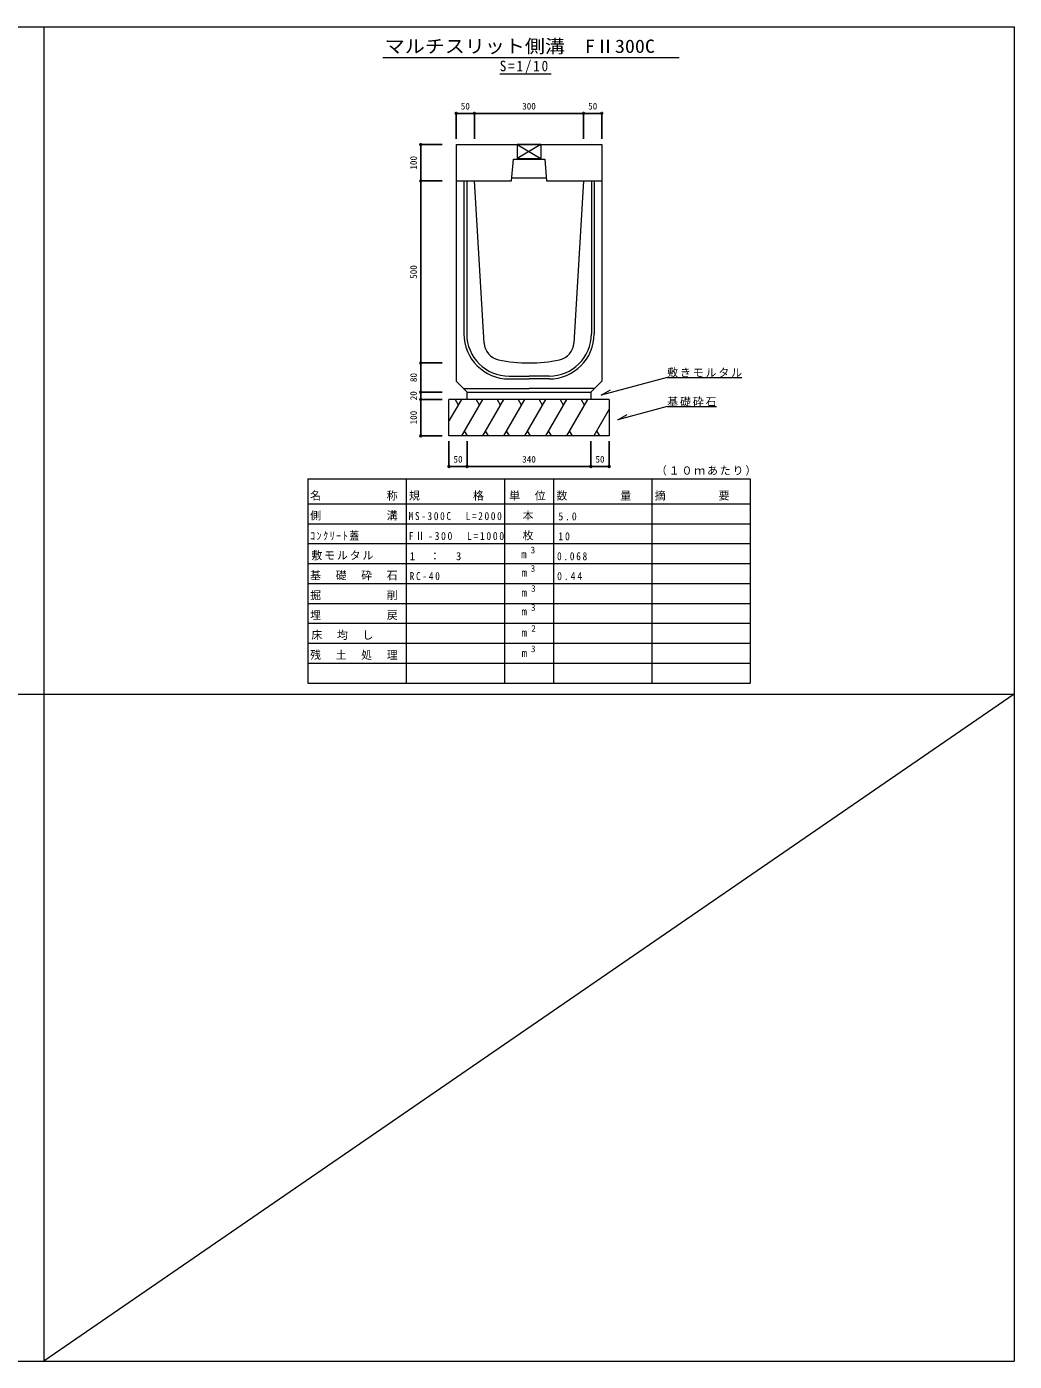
# Model space of a CAD drawing. Units: millimetres at full size, sheet at 1:10. Extents: x -3862 to 4138, y -1856 to 1811.
# Drawn here: x 1424 to 4138, y -1856 to 1811 of the extents above; entities that cross this region are included whole.
import ezdxf
from ezdxf.enums import TextEntityAlignment as Align

# ---------------------------------------------------------------- set-up
doc = ezdxf.new("R2010")
doc.units = ezdxf.units.MM
doc.header["$LTSCALE"] = 10
doc.header["$PDMODE"] = 32
doc.header["$PDSIZE"] = 5
doc.layers.add('0-0_通り芯', color=7, linetype='Continuous', lineweight=18)
doc.layers.add('0-1_躯体', color=4, linetype='Continuous')
doc.styles.add('ＭＳ ゴシック', font='')
doc.styles.get('ＭＳ ゴシック').set_extended_font_data('MS Gothic')

msp = doc.modelspace()

# ---------------------------------------------------------------- linework, layer by layer
at = {"layer": '0-0_通り芯', "color": 2}
for p, q in [((-1217.58, 1810.74), (4137.95, 1810.74)), ((4137.95, 1810.74), (4137.95, -1855.92)), ((-3862.05, -1855.92), (4137.95, -1855.92))]:
    msp.add_line(p, q, dxfattribs=at)
at = {"layer": '0-0_通り芯', "color": 4}
for p, q in [((1471.28, 1810.74), (1471.28, -1855.92)), ((-3862.05, -22.59), (4137.95, -22.59)), ((4137.95, -22.59), (1471.28, -1855.92))]:
    msp.add_line(p, q, dxfattribs=at)
at = {"layer": '0-0_通り芯'}
for p, q in [((2402.79, 1725.74), (3216.79, 1725.74)), ((2724.18, 1681.02), (2865.15, 1681.02)), ((3184.39, 846.62), (3002.88, 797.99)), ((3184.39, 846.62), (3389.39, 846.62)), ((2634.62, 786.84), (2634.62, 806.84)), ((2974.62, 806.84), (2974.62, 786.84)), ((3002.88, 797.99), (3028.86, 812.99)), ((2618.67, 786.84), (2584.62, 727.87)), ((2584.62, 686.84), (2584.62, 786.84)), ((3024.62, 786.84), (2584.62, 786.84)), ((2601.36, 786.84), (2610.02, 771.86)), ((2676.4, 786.84), (2618.67, 686.84)), ((2659.1, 786.84), (2667.75, 771.86)), ((2734.14, 786.84), (2676.4, 686.84)), ((2716.83, 786.84), (2725.49, 771.86)), ((2791.87, 786.84), (2734.14, 686.84)), ((2774.57, 786.84), (2783.22, 771.86)), ((2849.61, 786.84), (2791.87, 686.84)), ((2832.3, 786.84), (2840.96, 771.86)), ((2907.34, 786.84), (2849.61, 686.84)), ((2890.04, 786.84), (2898.69, 771.86)), ((2965.08, 786.84), (2907.34, 686.84)), ((2947.77, 786.84), (2956.43, 771.86)), ((3024.62, 786.84), (3024.62, 686.84)), ((3024.62, 760), (2982.38, 686.84)), ((3184.39, 766.82), (3319.39, 766.82)), ((2626.59, 700.56), (2634.51, 686.84)), ((2684.32, 700.56), (2692.24, 686.84)), ((2742.06, 700.56), (2749.98, 686.84)), ((2799.79, 700.56), (2807.71, 686.84)), ((2857.53, 700.56), (2865.45, 686.84)), ((2915.26, 700.56), (2923.18, 686.84)), ((2990.3, 700.56), (2998.22, 686.84)), ((3024.62, 686.84), (2584.62, 686.84)), ((2197.12, 568.29), (3412.12, 568.29)), ((2197.12, 568.29), (2197.12, 445.17)), ((2467.12, 568.29), (2467.12, 445.17)), ((2737.12, 568.29), (2737.12, 445.17)), ((2872.12, 568.29), (2872.12, 445.17)), ((3142.12, 568.29), (3142.12, 445.17)), ((3412.12, 568.29), (3412.12, 445.17)), ((2197.12, 499.89), (3412.12, 499.89)), ((2197.12, 445.17), (3412.12, 445.17)), ((2197.12, 445.17), (2197.12, 7.41)), ((2467.12, 445.17), (2467.12, 7.41)), ((2737.12, 445.17), (2737.12, 7.41)), ((2872.12, 445.17), (2872.12, 7.41)), ((3142.12, 445.17), (3142.12, 7.41)), ((3412.12, 445.17), (3412.12, 7.41)), ((2197.12, 390.45), (3412.12, 390.45)), ((2197.12, 335.73), (3412.12, 335.73)), ((2197.12, 281.01), (3412.12, 281.01)), ((2197.12, 226.29), (3412.12, 226.29)), ((2197.12, 171.57), (3412.12, 171.57)), ((2197.12, 116.85), (3412.12, 116.85)), ((2197.12, 62.13), (3412.12, 62.13)), ((2197.12, 7.41), (3412.12, 7.41)), ((2282.62, 7.41), (3191.62, 7.41))]:
    msp.add_line(p, q, dxfattribs=at)
at = {"layer": '0-0_通り芯', "color": 3}
for p, q in [((2604.62, 1486.84), (2604.62, 1386.84)), ((2604.62, 1486.84), (3004.62, 1486.84)), ((2837.12, 1486.84), (2772.12, 1448.84)), ((2772.12, 1486.84), (2837.12, 1448.84)), ((2772.12, 1486.84), (2772.12, 1446.54)), ((2837.12, 1486.84), (2772.12, 1486.84)), ((2837.12, 1486.84), (2837.12, 1446.54)), ((3004.62, 1486.84), (3004.62, 1386.84)), ((2756.62, 1386.84), (2761.62, 1446.54)), ((2761.62, 1446.54), (2847.62, 1446.54)), ((2772.12, 1448.84), (2837.12, 1448.84)), ((2847.62, 1446.54), (2852.62, 1386.84)), ((2757.37, 1395.84), (2851.86, 1395.84)), ((2604.62, 1386.84), (2604.62, 836.84)), ((2604.62, 1386.84), (2756.62, 1386.84)), ((2625.82, 1386.84), (2625.82, 966.84)), ((2633.42, 1386.84), (2633.42, 966.84)), ((2681.33, 941.63), (2654.62, 1386.84)), ((2852.62, 1386.84), (3004.62, 1386.84)), ((2954.62, 1386.84), (2927.91, 941.63)), ((2975.82, 1386.84), (2975.82, 966.84)), ((2983.42, 1386.84), (2983.42, 966.84)), ((3004.62, 1386.84), (3004.62, 836.84)), ((2749.62, 850.64), (2804.62, 850.64)), ((2859.62, 850.64), (2804.62, 850.64)), ((2604.62, 836.84), (2634.62, 806.84)), ((2624.62, 816.84), (2804.62, 816.84)), ((2624.62, 816.84), (2804.62, 816.84)), ((2634.62, 806.84), (2974.62, 806.84)), ((2634.62, 806.84), (2974.62, 806.84)), ((2634.62, 806.84), (2974.62, 806.84)), ((2749.62, 843.04), (2804.62, 843.04)), ((2859.62, 843.04), (2804.62, 843.04)), ((2984.62, 816.84), (2804.62, 816.84)), ((2984.62, 816.84), (2804.62, 816.84)), ((2974.62, 806.84), (3004.62, 836.84))]:
    msp.add_line(p, q, dxfattribs=at)
at = {"layer": '0-0_通り芯'}
msp.add_lwpolyline([(3184.39, 766.82), (3048.51, 730.41), (3074.49, 745.41)], dxfattribs=at)
at = {"layer": '0-0_通り芯', "color": 3}
for centre, radius, start, end in [((2749.62, 966.84), 123.8, 180, 270), ((2749.62, 966.84), 116.2, 180, 270), ((2859.62, 966.84), 116.2, 270, 0), ((2859.62, 966.84), 123.8, 270, 0), ((2731.24, 944.62), 50, 183.43, 257.9), ((2878, 944.62), 50, 282.1, 356.57), ((2804.62, 1286.84), 400, 257.9, 282.1)]:
    msp.add_arc(centre, radius, start, end, dxfattribs=at)
at = {"layer": '0-1_躯体', "color": 7}
for p, q in [((2604.62, 1572.68), (2654.62, 1572.68)), ((2654.62, 1572.68), (2954.62, 1572.68)), ((2954.62, 1572.68), (3004.62, 1572.68)), ((2506.98, 1386.84), (2506.98, 1486.84)), ((2506.98, 886.84), (2506.98, 1386.84)), ((2506.98, 806.84), (2506.98, 886.84)), ((2506.98, 786.84), (2506.98, 806.84)), ((2506.98, 686.84), (2506.98, 786.84)), ((2584.62, 602.56), (2634.62, 602.56)), ((2634.62, 602.56), (2974.62, 602.56)), ((2974.62, 602.56), (3024.62, 602.56))]:
    msp.add_line(p, q, dxfattribs=at)
at = {"layer": '0-1_躯体'}
for p, q in [((2604.62, 1572.68), (2604.62, 1503.03)), ((2654.62, 1572.68), (2654.62, 1503.03)), ((2954.62, 1572.68), (2954.62, 1503.03)), ((3004.62, 1572.68), (3004.62, 1503.03)), ((2506.98, 1486.84), (2565.88, 1486.84)), ((2506.98, 1386.84), (2565.88, 1386.84)), ((2506.98, 886.84), (2565.88, 886.84)), ((2506.98, 806.84), (2565.88, 806.84)), ((2506.98, 806.84), (2565.88, 806.84)), ((2506.98, 806.84), (2565.88, 806.84)), ((2506.98, 786.84), (2565.88, 786.84)), ((2506.98, 686.84), (2565.88, 686.84)), ((2584.62, 602.56), (2584.62, 671.79)), ((2634.62, 602.56), (2634.62, 671.79)), ((2974.62, 602.56), (2974.62, 671.79)), ((3024.62, 602.56), (3024.62, 671.79))]:
    msp.add_line(p, q, dxfattribs=at)
for p in [(2604.62, 1572.68), (2654.62, 1572.68), (2954.62, 1572.68), (3004.62, 1572.68), (2506.98, 1486.84), (2506.98, 1386.84), (2506.98, 886.84), (2506.98, 806.84), (2506.98, 786.84), (2506.98, 686.84), (2584.62, 602.56), (2634.62, 602.56), (2974.62, 602.56), (3024.62, 602.56)]:
    msp.add_point(p, dxfattribs=at)

# ---------------------------------------------------------------- texts
at = {"layer": '0-0_通り芯', "color": 3, "style": 'ＭＳ ゴシック', "width": 1.1}
msp.add_text('マルチスリット側溝\u3000FⅡ300C', height=36.66, dxfattribs=at).set_placement((2408.19, 1727.77), align=Align.BOTTOM_LEFT)
at = {"layer": '0-0_通り芯', "style": 'ＭＳ ゴシック'}
for p in [(2783.04, 343.99), (2783.94, 293.37), (2783.94, 238.65), (2783.94, 186.67), (2784.03, 128.53), (2784.21, 72.44)]:
    msp.add_text('m', height=21.99, dxfattribs=at).set_placement(p, align=Align.BOTTOM_LEFT)
at = {"layer": '0-0_通り芯', "color": 4, "style": 'ＭＳ ゴシック'}
for s, p in [('3', (2809.14, 358.35)), ('3', (2809.14, 307.73)), ('3', (2810.31, 252.67)), ('3', (2810.04, 200.41)), ('2', (2810.94, 142.89)), ('3', (2810.04, 86.8))]:
    msp.add_text(s, height=18.33, dxfattribs=at).set_placement(p, align=Align.BOTTOM_LEFT)
at = {"layer": '0-0_通り芯', "attachment_point": 7, "style": 'ＭＳ ゴシック'}
for s, insert, char_height in [('\\T1.28;\\W0.9;S=1/10', (2724.18, 1681.02), 29.33), ('\\T1.17;敷きモルタル', (3184.39, 846.62), 21.99), ('\\T1.17;基礎砕石', (3184.39, 766.82), 21.99), ('\\T1.17;（１０ｍあたり）', (3153.37, 577.23), 21.99), ('\\T1.17;名\u3000\u3000\u3000\u3000\u3000称', (2203.12, 508.83), 21.99), ('\\T1.17;規\u3000\u3000\u3000\u3000格', (2474.87, 508.83), 21.99), ('\\T1.17;単\u3000位', (2750.12, 508.83), 21.99), ('\\T1.17;数\u3000\u3000\u3000\u3000量', (2879.87, 508.83), 21.99), ('\\T1.17;摘\u3000\u3000\u3000\u3000要', (3149.87, 508.83), 21.99), ('\\T1.17;側\u3000\u3000\u3000\u3000\u3000溝', (2203.12, 454.11), 21.99), ('\\T1.36;\\W0.85;MS-300C\u3000L=2000', (2473.87, 454.9), 21.99), ('\\T1.17;\u3000本', (2751.87, 454.11), 21.99), ('\\T1.38;\\W0.9;5.0', (2885.12, 454.11), 21.99), ('\\T1.33;\\W0.9;ｺﾝｸﾘｰﾄ蓋', (2203.12, 399.39), 21.99), ('\\T1.32;\\W0.9;FⅡ-300\u3000L=1000', (2473.87, 400.18), 21.99), ('\\T1.17;\u3000枚', (2751.87, 399.39), 21.99), ('\\T1.36;\\W0.9;10', (2885.12, 399.39), 21.99), ('\\T1.17;敷モルタル', (2206.62, 344.67), 21.99), ('\\T1.21;1\u3000：\u30003', (2476.62, 344.67), 21.99), ('\\T1.38;\\W0.85;0.068', (2881.62, 344.67), 21.99), ('\\T1.17;基\u3000礎\u3000砕\u3000石', (2203.12, 289.95), 21.99), ('\\T1.38;\\W0.85;RC-40', (2476.62, 289.95), 21.99), ('\\T1.38;\\W0.9;0.44', (2881.62, 289.95), 21.99), ('\\T1.17;掘\u3000\u3000\u3000\u3000\u3000削', (2203.12, 235.23), 21.99), ('\\T1.17;埋\u3000\u3000\u3000\u3000\u3000戻', (2203.12, 180.51), 21.99), ('\\T1.17;床\u3000均\u3000し', (2206.62, 125.79), 21.99), ('\\T1.17;残\u3000土\u3000処\u3000理', (2203.12, 71.07), 21.99)]:
    msp.add_mtext(s, dxfattribs=dict(at, insert=insert, char_height=char_height))
at = {"layer": '0-1_躯体', "style": 'ＭＳ ゴシック'}
for s, p in [('50', (2617.12, 1577.68)), ('300', (2785.87, 1577.68)), ('50', (2967.12, 1577.68)), ('50', (2597.12, 607.56)), ('340', (2785.87, 607.56)), ('50', (2987.12, 607.56))]:
    msp.add_text(s, height=18.33, dxfattribs=at).set_placement(p, align=Align.BOTTOM_LEFT)
for s, p in [('100', (2501.98, 1418.09)), ('500', (2501.98, 1118.09)), ('80', (2501.98, 834.34)), ('20', (2501.98, 784.34)), ('100', (2501.98, 718.09))]:
    msp.add_text(s, height=18.33, rotation=90, dxfattribs=at).set_placement(p, align=Align.BOTTOM_LEFT)

doc.saveas('drawing.dxf')
